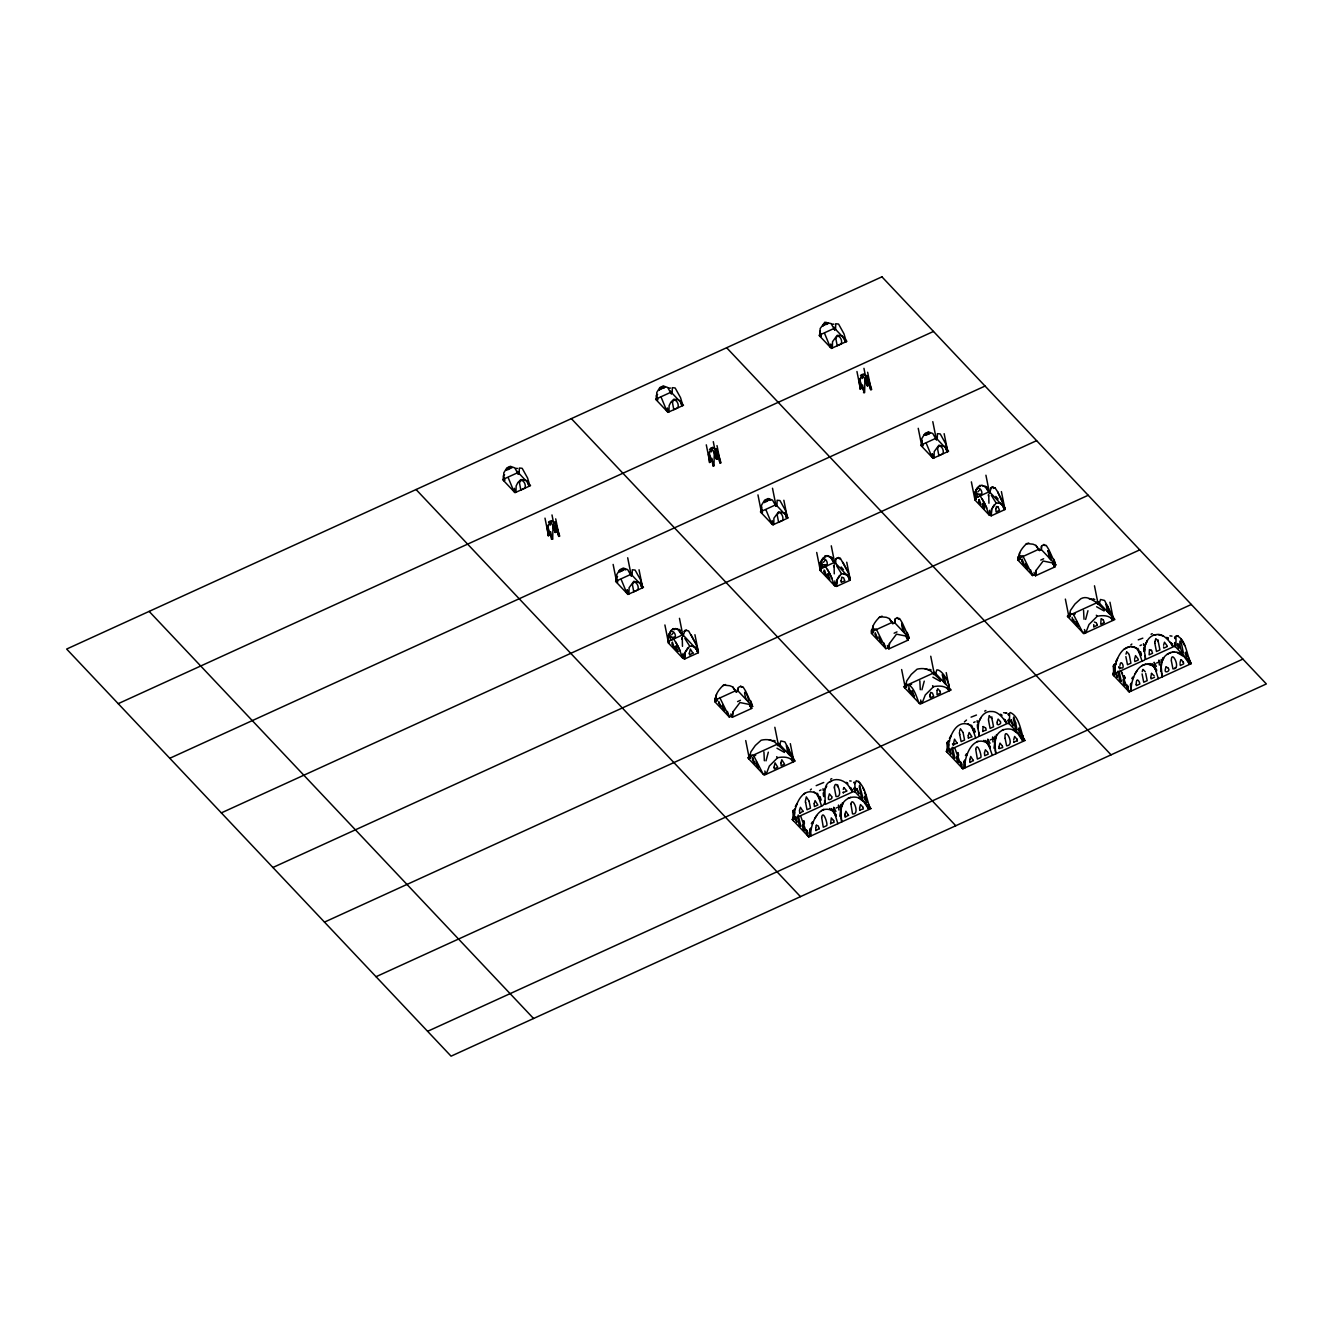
<?xml version="1.0" encoding="UTF-8"?>
<svg xmlns="http://www.w3.org/2000/svg" width="1333" height="1333" viewBox="0 0 1333 1333"><rect width="100%" height="100%" fill="white"/><g stroke="black" fill="none" stroke-linecap="round" stroke-linejoin="round"><path stroke-width="1.5" d="M732.317 717.287L732.917 711.889L739.965 702.541L749.246 704.424L751.729 708.423L732.317 717.287L731.284 716.188L729.334 717.071L714.905 701.791L715.021 698.309L716.321 697.292M885.895 648.688L871.465 633.392L871.582 629.926L872.865 628.893L876.314 629.159L885.895 648.688L887.845 647.805L888.878 648.888L908.29 640.04L905.79 636.041L896.509 634.158L889.478 643.489L888.878 648.888M1032.542 575.556L1018.095 560.277L1018.229 556.794L1019.512 555.778L1022.944 556.028L1032.542 575.556L1034.475 574.673L1035.508 575.773L1054.92 566.908L1052.437 562.909L1043.156 561.026L1036.108 570.374L1035.508 575.773M684.812 658.902L685.145 652.387L689.678 646.138L694.026 646.455L697.542 650.737L698.392 652.703L684.812 658.902L682.813 658.269L668.366 642.973L669.349 642.523L668.316 641.44L668.633 634.908L671.199 630.459L673.165 628.659L677.547 628.993L682.929 636.324L685.079 630.276L688.594 630.926L695.959 644.089L698.342 651.171L697.376 651.62L695.859 647.555M836.624 586.403L836.957 579.872L841.49 573.64L847.555 575.04L850.221 580.205L836.624 586.403L834.625 585.754L820.195 570.474L821.161 570.024L820.128 568.941L820.462 562.409L824.994 556.161C831.475 553.278 831.925 563.192 835.724 563.376L835.774 558.877L838.44 557.561L840.407 558.427L847.771 571.59L850.154 578.672L849.188 579.105L847.688 575.056M991.285 515.804L989.286 515.155L974.84 499.858L975.806 499.425L974.856 493.843L976.123 489.494L979.638 485.545L981.954 485.395L985.704 486.962L989.403 493.21L991.552 487.162L995.051 487.828L997.601 491.727L1004.815 508.056L1003.832 508.506L1002.333 504.457L1000.5 503.341L996.151 503.024L991.602 509.273L991.285 515.804L1004.865 509.589L1002.199 504.424L998.45 502.858M763.926 751.862L764.359 760.76M919.837 680.83L920.287 689.711M1083.562 610.397L1084.012 619.278M802.566 825.51L802.949 828.626L804.782 830.592L802.816 824.394L802.583 825.294M854.503 787.486L855.403 792.219L854.87 784.52L856.253 780.655C865.55 784.787 866.333 799.167 870.049 807.731M875.281 633.275L875.298 634.458M956.661 757.394L957.044 760.51L958.877 762.459L956.911 756.278L956.677 757.177M946.863 750.329L946.347 751.362L962.843 768.841L1024.96 740.481L1009.498 724.102L1008.598 719.353M1018.795 730.034L1019.012 727.935L1020.961 733.95M1021.911 560.976L1022.078 559.393M1113.222 673.448L1112.705 674.498L1129.201 691.96L1191.319 663.601L1175.856 647.221L1174.956 642.489M1181.555 644.022L1183.437 653.087C1179.488 651.987 1178.789 634.191 1181.438 643.622M912.055 692.177L912.222 690.727M1072.165 617.396L1072.498 620.345M869.949 807.548L870.866 808.598L810.314 836.258L810.131 828.959L810.314 836.258L808.764 836.957L792.252 819.495L792.768 818.445M856.886 788.919L856.902 789.819M964.442 764.742L964.409 768.125L964.226 760.843L964.792 767.958C964.159 756.694 972.39 734.95 986.77 742.781L990.219 747.963L985.754 740.465M1130.801 687.878L1130.751 691.26L1130.584 683.962L1131.15 691.077C1130.517 679.83 1138.749 658.085 1153.112 665.9L1156.561 671.099L1152.112 663.584M1177.322 644.189C1178.605 640.606 1180.338 654.62 1177.389 645.189M752.628 706.44L738.199 691.144L738.315 687.678L739.598 686.662L743.031 686.912L745.647 691.111L752.628 706.44L750.696 707.323L750.046 705.157M909.189 638.057L894.76 622.761L894.876 619.295L896.143 618.279L899.592 618.529L902.208 622.728L909.189 638.057L907.256 638.94L906.607 636.774M1055.836 564.925L1041.39 549.629L1041.506 546.163L1042.789 545.147L1046.238 545.397L1048.838 549.596L1055.836 564.925L1053.886 565.809L1053.237 563.642M870.866 808.598L855.203 792.002C850.621 792.352 849.788 785.204 845.272 782.538C841.523 779.705 835.841 778.455 831.592 780.871C818.945 785.387 829.892 802.516 821.761 806.015L792.252 819.495M842.439 802.683L840.74 811.63L841.756 821.894L841.056 818.029M1023.277 737.466L1022.194 734.816L1023.927 739.382C1020.528 730.767 1019.512 716.621 1010.347 712.538L1009.564 713.172C1010.064 738.015 1004.332 711.039 991.735 711.522C983.971 710.622 978.439 719.087 978.339 726.035C976.406 729.601 982.154 736.216 977.022 737.366L946.347 751.362M996.534 734.566L994.835 743.497L995.851 753.778L995.151 749.912M1191.319 663.601C1186.32 655.319 1186.57 639.957 1176.706 635.658L1175.923 636.308C1176.856 662.184 1169.591 631.559 1156.194 634.641C1147.88 635.441 1143.847 645.289 1144.597 652.737C1145.314 656.519 1146.88 660.368 1142.048 661.101L1112.705 674.498M1162.893 657.686L1161.193 666.633L1162.209 676.897L1161.493 673.032M1041.373 548.563L1041.506 546.163M738.182 690.077L738.315 687.678M894.743 621.695L894.876 619.295M668.316 639.107L668.633 634.908L671.199 630.459M820.128 566.608L820.462 562.409L823.011 557.96M974.79 495.993L975.106 491.794L977.672 487.361M684.795 656.552L685.145 652.387L687.678 647.921M836.607 584.054L836.957 579.872L839.507 575.423M991.269 513.438L991.602 509.273L994.151 504.824M714.905 700.708L715.021 698.309M794.885 808.931L792.935 811.164L793.285 820.578L793.085 817.962M871.465 632.325L871.582 629.926M949.696 741.015L948.246 740.898L947.03 743.031L947.38 752.462L947.18 749.829M1018.095 559.194L1018.229 556.794M1113.821 664.667L1116.054 664.151L1114.605 664.034L1113.388 666.167L1113.738 675.581L1113.522 672.965M808.764 836.957L808.831 835.458M962.843 768.841L962.926 767.341M1129.201 691.96L1129.268 690.461M821.128 566.392L820.845 570.174L820.795 568.391M975.789 495.793L975.489 499.558L975.439 497.776M709.456 449.571L711.322 447.805M794.635 812.563L794.201 818.595C793.568 807.348 801.799 785.604 816.163 793.435L820.711 800.55L817.462 793.318M948.729 744.431L948.296 750.479C947.646 739.215 955.894 717.487 970.257 725.319L974.806 732.434L971.557 725.202M1115.088 667.566L1114.638 673.598C1114.005 662.351 1122.253 640.606 1136.616 648.438L1141.165 655.553L1137.899 648.338M988.503 719.087L989.353 715.654M814.163 803.799L814.413 806.548L817.862 804.999L815.08 800.6L814.18 803.632M821.661 817.562L823.277 827.21L826.727 825.66C828.076 824.061 822.961 809.198 821.661 817.396M859.618 807.748L859.585 808.731M959.477 732.167L959.477 733.117M968.258 735.683L968.241 736.649M975.739 749.446L977.372 759.077L980.821 757.527C982.004 755.894 977.222 741.148 975.756 749.279M984.47 752.978L984.72 755.728L988.17 754.178L987.67 752.329M997.201 722.719L997.301 721.67M1013.697 739.848L1014.613 736.449L1017.029 739.282M1134.583 659.268L1135.516 655.603L1138.099 658.969M930.034 694.876L929.984 696.026M799.5 810.347L799.683 813.13M815.713 827.66L815.896 830.442M828.443 797.451L829.409 793.868L831.759 796.717M834.441 786.67L834.408 788.02M844.955 814.313L844.905 815.646M850.921 804.049L852.52 813.88C860.601 815.263 852.487 795.484 850.954 803.899M969.807 759.527L969.857 761.776M995.851 508.989L996.068 511.922L999.5 510.322L998.034 506.907M999.017 746.713L999.983 743.131L1002.333 745.98M1093.743 624.61L1093.81 626.693M1119.937 665.517C1120.936 656.819 1126.585 671.649 1119.953 667.25M1154.878 641.856L1154.861 643.206M1165.425 669.166C1163.442 673.931 1171.09 671.532 1168.341 668.316M714.905 701.791L716.837 700.908C713.505 695.559 719.653 688.778 723.452 685.079L729.851 685.729L732.75 686.962L736.249 692.044L738.199 691.144M871.465 633.392L873.398 632.509C870.066 627.176 876.214 620.395 880.013 616.679L886.412 617.329L889.311 618.579L892.81 623.644L894.76 622.761M1018.095 560.277L1020.045 559.377C1016.696 554.045 1022.861 547.263 1026.66 543.547L1033.042 544.197L1035.941 545.447L1039.457 550.512L1041.39 549.629M859.435 785.704L859.418 787.12M672.215 642.623L672.199 644.039M722.336 705.457L722.703 708.789L724.535 710.739L722.353 705.224M824.044 570.107L824.027 571.624M827.643 573.94L827.993 577.472L829.826 579.438L828.193 574.04M982.304 503.341L982.638 506.873L984.47 508.823M1025.56 563.742L1025.744 566.558M1013.53 717.587L1013.513 719.004M715.938 698.242L716.421 694.426M872.498 629.859L872.982 626.027M1019.145 556.727L1019.628 552.912M682.463 646.355L682.263 637.641M732.434 715.704L732.917 711.889M834.275 573.84L834.091 565.125M888.978 647.305L889.478 643.489M988.936 503.241L988.736 494.526M1035.624 574.173L1036.108 570.374M750.612 755.978L750.662 757.91L748.713 758.794L748.996 755.911L751.012 754.861M906.523 684.929L906.573 686.878L904.64 687.761L905.823 684.046C913.805 685.012 916.121 696.376 919.07 703.041L921.02 702.158L922.036 703.257L925.269 694.96L933.55 686.662C938.799 685.595 946.213 685.495 949.213 690.844L947.446 687.778M1070.249 614.513L1070.299 616.446L1068.35 617.329L1068.633 614.446L1070.649 613.38M859.635 807.581L860.518 804.565L862.751 806.932M1180.072 662.584L1180.771 660.018M824.244 794.151L823.944 796.651L824.144 789.952M840.74 811.63L840.24 816.646L840.773 804.416M978.339 726.035L978.039 728.518L978.239 721.836M994.835 743.497L994.335 748.529L994.868 736.299M1144.697 649.154L1144.38 651.654L1144.597 644.955M1161.193 666.633L1160.676 671.649L1161.226 659.435M837.524 786.57L837.791 785.004M991.619 718.437L991.885 716.871M1157.96 641.573L1158.227 640.007M668.433 638.457L668.366 642.973M820.262 565.958L820.195 570.474M974.906 495.359L974.84 499.858M968.275 735.516L969.174 732.484L971.957 736.866L968.391 737.915M984.487 752.812L985.387 749.779L987.603 752.162M1163.592 645.205L1164.475 642.206L1167.158 645.872M930.051 694.726L930.634 692.543M799.533 810.197L800.433 807.298L803.116 811.53M815.746 827.51L816.313 825.327M834.475 786.52C836.008 778.022 844.272 797.9 836.024 796.501L834.391 787.653M844.972 814.146L845.888 811.247L848.571 815.479M995.918 508.589L996.318 507.04M969.841 759.377L970.741 756.461L973.423 760.71M1154.895 641.69L1155.811 638.607L1157.944 640.89M1165.459 668.916L1165.942 667.166M766.008 760.86L768.325 752.179M921.936 689.827L924.252 681.13M1085.645 619.395L1087.961 610.714M1025.56 563.709L1027.16 566.792M1125.102 684.912L1123.252 679.413L1123.402 683.629L1125.219 685.595M718.754 701.391L720.92 706.907L718.737 702.941M875.314 633.008L877.481 638.524L875.298 634.558M550.629 521.736L550.312 525.135M711.922 448.438L711.605 451.854M862.568 375.106L862.268 378.522M856.936 788.47L859.069 793.918L856.919 790.019M948.963 748.513L948.879 750.062M843.272 789.436L843.839 787.636M959.627 731.017L960.41 728.751L963.076 732.45M997.367 721.303L998.117 719.07L1000.433 721.603M1125.985 654.136L1126.602 652.254M1142.231 671.632L1142.681 670.099M937.049 690.577L937.032 694.693L940.465 693.093L939.915 691.077M1136.499 681.096L1136.133 684.196M792.902 811.697L793.052 810.397M946.997 743.581L947.146 742.281M1113.355 666.7L1113.488 665.4M810.164 830.592L810.897 827.96M964.259 762.476L964.975 759.843M1130.617 685.595L1131.334 682.963M831.659 808.581L836.124 816.096L832.675 810.897C818.312 803.099 810.064 824.81 810.697 836.074L810.347 832.875M1149.513 649.604L1151.495 650.354M1151.579 673.265L1150.812 677.081M937.149 690.194L937.749 688.694L939.865 690.977M1101.075 619.178L1100.758 624.277L1104.191 622.678M841.74 577.439L841.156 580.921M983.104 726.652L982.738 731.584M1136.699 680.513C1137.716 678.497 1139.865 682.463 1139.815 683.996L1136.366 685.595L1136.166 684.545M1149.446 649.788L1149.129 654.87L1152.562 653.27L1151.512 650.371M1171.374 660.951L1172.957 668.883C1182.004 669.449 1171.19 648.521 1171.34 660.585M983.154 726.485L985.62 728.018M1166.042 666.867L1168.175 668.016M672.365 642.073L674.398 648.105L672.215 644.139M752.678 757.994L752.545 759.86M879.014 636.424L880.746 640.756M859.585 785.154L862.984 798.084L861.151 796.134L859.435 787.22M864.784 798.884L866.9 802.233L864.917 796.051L864.767 798.717M1013.68 717.037L1015.679 722.919M1187.22 656.552C1185.987 648.021 1183.454 654.286 1187.253 656.719M756.311 761.776L756.161 763.692M843.889 787.536L846.722 790.869M795.968 806.332L796.667 804.699M950.062 738.215L950.762 736.582M1116.421 661.335L1117.104 659.702M989.303 715.854L991.819 718.337M1151.462 673.532L1154.145 675.764M1180.655 660.285L1181.505 659.902L1183.387 662.418M841.806 577.256L843.606 577.756L844.855 580.921L841.34 582.188M816.363 825.21L818.112 825.827L819.328 828.826M996.501 506.54L997.834 506.707M930.684 692.427L932.417 693.043L933.683 696.209L930.251 697.809L929.984 696.209M1094.393 622.011L1096.326 622.861M1101.308 618.629L1103.324 620.045M812.414 823.744L813.163 822.178M966.508 755.628L967.258 754.061M1132.85 678.747L1133.617 677.181M843.322 803.166L841.423 806.898C843.722 797.284 855.986 793.801 862.951 800.666M995.501 738.782C997.817 729.151 1010.081 725.669 1017.046 732.533M1163.776 658.169L1161.859 661.918C1164.176 652.287 1176.439 648.804 1183.387 655.669M1147.28 640.706L1145.364 644.439L1147.213 641.09M548.529 533.367L548.263 535.766L547.163 527.651L548.23 524.869M709.822 460.085L709.556 462.484L708.456 454.37L709.523 451.587M860.485 386.753L860.218 389.136L859.102 381.021L860.168 378.255M824.91 789.436L826.76 786.087M979.005 721.32L980.855 717.97M797.151 803.432L795.301 806.648M951.245 735.316L949.396 738.532M1117.604 658.435L1115.754 661.651M811.33 823.627L812.247 822.111M965.425 755.511L966.342 753.995M1131.784 678.63L1132.7 677.114M549.679 521.703L547.93 527.501L549.046 535.416M710.972 448.405L709.223 454.22L710.339 462.134M861.635 375.073L859.885 380.888L861.001 388.786M814.696 818.662L816.729 815.529M1135.133 673.665L1137.182 670.549M820.262 330.817L820.028 336.416L821.011 335.966L820.578 333.233M761.643 507.306L761.426 512.905L762.393 512.455L761.976 509.739M921.936 440.723L921.72 446.322L922.686 445.872L922.269 443.139M819.578 790.602L821.028 789.936M836.091 808.065L837.524 807.398M973.673 722.469L975.123 721.819M990.186 739.948L991.619 739.282M1140.032 645.605L1141.481 644.939M1156.527 663.068L1157.977 662.401M671.615 634.858L673.065 633.025M823.427 562.359L824.877 560.51M978.072 491.744L979.538 489.911M830.609 779.255L831.775 778.622M984.704 711.122L985.87 710.506M1151.062 634.258L1152.212 633.642M683.962 631.375L686.628 630.059M835.774 558.877L838.44 557.561M990.436 488.278L993.102 486.945M722.686 685.845L725.552 684.529M879.23 617.446L882.113 616.146M1025.877 544.331L1028.759 543.014M773.723 740.432L775.156 740.965M929.634 669.399L931.084 669.932M1093.36 598.967L1094.81 599.5M558.244 534.05L558.56 536.066L559.743 536.149L555.378 522.453L556.028 532.217C552.678 531.484 554.245 523.053 549.429 522.053M719.537 460.768L719.853 462.784L721.036 462.868L716.671 449.171L717.321 458.935C713.971 458.202 715.538 449.771 710.722 448.754M870.199 387.42L870.516 389.453L871.699 389.536L867.333 375.839L867.983 385.604C864.634 384.87 866.2 376.439 861.385 375.423M810.314 790.002L811.414 789.036M964.409 721.886L966.508 720.037M1130.767 645.005L1131.867 644.039M551.146 520.586L552.212 521.003M712.439 447.305L713.505 447.721M863.101 373.956L864.167 374.373M1123.986 649.338L1129.518 646.538M803.532 794.335L804.965 793.152M1175.923 636.308L1178.155 635.774M981.105 494.06L976.073 494.226L977.606 494.026M674.631 637.174L669.599 637.341L671.132 637.124M826.46 564.675L821.428 564.825L822.944 564.625M791.535 758.81L792.269 760.793L794.218 759.91L784.904 741.898L780.871 740.948L779.772 744.614L777.839 745.514C774.506 739.782 767.191 738.715 761.143 740.248L755.328 745.48L750.846 751.862L749.629 756.827L750.662 757.91M948.18 689.761C952.462 686.862 942.231 668.949 936.799 669.916L935.683 673.582L933.75 674.465C930.434 668.733 923.102 667.666 917.071 669.199L911.239 674.431L906.773 680.813L905.54 685.779L906.573 686.878M1111.172 617.346L1111.905 619.328L1113.855 618.445L1104.54 600.433L1100.508 599.483L1099.408 603.149C1094.393 602.983 1088.345 594.518 1080.78 598.784L1074.965 604.016L1070.482 610.397L1069.266 615.363L1070.299 616.446M792.269 760.793L793.302 761.893C790.302 756.527 782.888 756.644 777.639 757.711L769.358 766.008L766.125 774.29L764.809 771.007M1111.905 619.328L1112.938 620.428C1109.939 615.063 1102.524 615.179 1097.276 616.246L1088.994 624.527L1085.762 632.825L1084.445 629.543M679.014 629.326L680.83 630.642M830.826 556.827L832.642 558.144M985.487 486.228L987.303 487.545M1167.075 654.403L1171.09 652.304M830.126 781.938L831.592 780.871M821.461 810.631L823.961 809.364L822.678 809.847M1141.914 665.634L1146.013 664.017M737.566 701.608L740.448 700.292M894.126 633.208L896.992 631.892M1040.756 560.077L1043.639 558.777M755.711 755.244L753.878 756.061L752.329 755.128M911.622 684.212L909.789 685.012M1075.348 613.78L1073.515 614.596L1071.982 613.663M840.407 558.427L839.373 558.944M995.051 487.828L993.468 488.428M849.338 797.667L848.105 798.334L850.637 797.301M1002.199 730.217L1003.432 729.501M971.074 717.154L976.472 715.038M823.744 782.488L816.179 785.654M828.426 797.9C827.293 801.366 833.025 798.984 831.875 797.051M982.654 731.234L986.203 730.151L985.67 728.118M1174.69 668.083L1176.006 667.483M821.611 806.082L818.445 796.801M975.689 737.965L972.54 728.684M815.929 830.592L819.278 828.476M970.024 762.459L973.373 760.343M799.717 813.28L803.066 811.164M992.352 755.378L989.053 746.147M657.186 397.151L657.602 399.883L656.636 400.333L656.303 395.518L657.586 394.401M657.602 399.883L656.569 398.8L656.752 392.485L659.835 387.57L663.351 385.953L667.7 387.503L671.199 393.685L672.165 393.235L672.315 387.67L675.148 387.97L680.53 397.651L682.479 404.166L681.513 404.599L680.813 401.783M511.106 467.666L511.989 467.8L511.056 467.433M518.154 472.499L502.624 479.58L515.005 492.693L530.534 485.595L518.154 472.499L518.454 473.915L517.671 471.349M834.525 328.235L818.995 335.316L831.375 348.43L846.905 341.331L834.525 328.235L834.841 329.651L834.041 327.085M504.207 477.497L504.624 480.23L503.657 480.68L503.324 475.864L504.607 474.748M504.624 480.23L503.591 479.147L503.791 472.832L506.857 467.9L510.372 466.3L514.721 467.85L518.22 474.031L519.187 473.582L519.337 468.016L522.169 468.3L527.568 477.997L529.501 484.512L528.534 484.945L527.835 482.129M821.011 335.966L819.978 334.883L820.162 328.568L824.86 322.219L831.092 323.586L834.591 329.768L835.558 329.318L835.724 323.752L838.557 324.052L843.939 333.733L845.872 340.248L844.905 340.681L842.239 335.833L837.224 335.299L832.542 341.681L832.342 347.98L830.759 344.014M678.83 399.767L673.815 399.217L670.849 402.199L669.133 405.599L668.949 411.897L666.95 411.247L661.151 397.251M525.852 480.097L520.836 479.563L517.87 482.546L516.154 485.945L515.971 492.244L513.971 491.594L508.173 477.597M831.325 346.897L830.342 347.33L824.544 333.333M844.905 340.681L846.188 341.665M118.22 703.657L933.483 331.45M860.668 388.436L860.218 389.136M866.883 385.604L867.983 385.604M867.516 385.804L867.067 385.054M548.713 535.066L548.263 535.766M864.134 392.352L859.568 379.372M863.517 392.635L864.101 391.519M547.613 526.002L551.562 539.265L552.512 539.082M552.195 538.982L551.562 539.265M712.855 465.983C714.038 466.6 710.306 456.336 708.906 452.72M169.791 758.277L985.054 386.053M620.228 571.44L619.495 572.04L619.262 570.841L620.278 571.69M621.778 570.741L621.045 571.324L620.811 570.124L621.828 570.974M623.327 570.024L622.611 570.624L622.361 569.424L623.377 570.274M624.877 569.324L624.011 569.191L624.927 569.558M924.419 434.958L925.285 435.091L924.369 434.708M926.835 434.375L925.818 433.525L926.602 433.175L926.168 435.208L926.885 434.608M762.393 512.455L761.376 511.372L761.56 505.074L764.642 500.142L768.158 498.542L772.49 500.075L775.989 506.257L776.956 505.824L777.106 500.258L779.955 500.541L785.337 510.222L787.27 516.737L786.303 517.187L785.62 514.355M617.162 579.272L617.579 581.988L616.612 582.438L616.279 577.622L617.562 576.506M617.579 581.988L616.546 580.905L616.729 574.606L619.812 569.674L623.327 568.058L627.676 569.608L631.159 575.789L632.142 575.339L632.292 569.774L635.125 570.074L640.506 579.755L642.456 586.27L641.473 586.72L640.79 583.887M936.216 438.14L920.686 445.222L933.067 458.335L948.596 451.237L936.216 438.14L936.516 439.557L935.733 436.991M922.686 445.872L921.653 444.789L921.853 438.474L924.919 433.558L928.435 431.942L932.783 433.492L936.283 439.673L937.249 439.224L937.399 433.658L940.248 433.941L945.63 443.639L947.563 450.154L946.597 450.587L945.897 447.771M773.507 524.585L771.74 523.836L765.942 509.823M641.473 586.72L642.506 587.803L640.04 582.704L633.792 581.321L629.109 587.703L628.926 594.001L626.927 593.352L621.128 579.355M947.863 451.57L945.164 446.588L938.899 445.205L934.216 451.587L934.033 457.886L932.034 457.236L926.235 443.239M221.345 812.88L1036.624 440.656M820.128 568.941L833.725 562.726M974.79 498.325L988.37 492.127M668.316 641.44L681.896 635.224M272.915 867.483L1088.195 495.276M1019.012 558.294L1038.424 549.429M715.804 699.808L735.216 690.944M872.365 631.425L891.777 622.561M324.486 922.103L1139.748 549.879M765.092 773.207L763.159 774.09L753.878 756.061M1084.729 631.742L1082.796 632.625L1073.515 614.596M376.056 976.706L1191.319 604.482M427.61 1031.309L1242.889 659.102M1138.315 660.002L1134.866 661.551L1134.633 660.335M1167.275 646.572L1163.842 648.121L1163.592 646.905M1017.412 740.831L1013.846 741.881M1154.528 677.297L1151.079 678.847L1150.862 677.814M859.752 809.997L863.317 808.948L862.818 807.098M830.559 823.511L834.075 822.294L833.575 820.445M1142.831 638.174L1138.249 639.857M668.599 388.07L670.499 388.086M832.009 324.152L833.908 324.169M515.621 468.416L517.521 468.433M976.772 741.715L978.055 741.231M861.984 374.473L860.468 375.556M550.029 521.103L548.513 522.186M1088.961 598.667L1093.16 599.383M925.235 669.083L929.434 669.816M769.324 740.132L773.523 740.848M1153.278 635.174L1156.194 634.641M1172.707 652.087L1174.606 652.087M1005.615 713.005L1006.865 713.055L1003.582 712.722M769.458 499.875L770.674 500.308M624.627 569.408L625.86 569.841M849.688 780.905L851.17 781.071M1171.974 636.124L1169.941 635.841M1158.094 634.641L1163.159 635.891M1147.913 663.951L1153.112 665.9L1150.112 663.517M1131.4 646.488L1133.65 646.922M843.789 573.473L847.555 575.04L849.354 578.239M691.977 645.972L695.726 647.538L697.542 650.737M981.954 485.395L985.704 486.962L987.52 490.177M827.31 556.011L831.059 557.561L832.875 560.776M675.481 628.51L679.23 630.076L681.063 633.292M1176.839 652.42L1184.254 656.802L1189.769 664.317L1188.17 661.685M1096.609 606.765L1104.107 610.981M932.883 677.181L940.382 681.396M776.972 748.23L784.454 752.445M863.701 374.59L865 375.173M713.038 447.938L714.338 448.505M551.745 521.22L553.045 521.803M1043.822 544.397L1045.189 545.647M897.176 617.529L898.792 619.245M740.615 685.928L741.981 687.161M866.417 375.406L867.333 375.839M715.754 448.738L716.671 449.171M554.461 522.019L555.378 522.453M674.148 629.759L673.165 628.659M1126.752 651.887L1128.651 653.67M1143.014 669.366L1145.23 671.749M1013.313 730.184L1017.895 733.667L1023.028 741.365L1020.995 736.816L1023.411 741.198L1021.811 738.565M859.218 798.317L863.801 801.783L868.933 809.498L866.9 804.932L869.316 809.314L867.733 806.682M996.151 503.024L991.319 495.309M841.49 573.64L836.674 565.925M689.678 646.138L684.845 638.424M1097.959 603.832L1104.607 609.881M934.233 674.265L940.881 680.297M778.322 745.297L784.97 751.345M1134.433 646.922L1136.616 648.438M968.091 723.802L970.257 725.319M813.996 791.919L816.163 793.435M983.771 740.398L986.77 742.781M858.385 781.188L860.485 783.704M829.676 808.514L832.675 810.897M1097.276 616.246L1096.309 615.229M933.55 686.662L932.583 685.662M777.639 757.711L776.672 756.694M1117.404 677.281L1115.271 673.548M1013.163 725.802L1011.014 721.886M1003.832 508.506L1004.865 509.589M946.597 450.587L947.63 451.687M849.188 579.105L850.221 580.205M681.513 404.599L682.529 405.699L680.08 400.6M786.303 517.187L787.336 518.27L784.87 513.172L778.622 511.789L773.923 518.17L773.74 524.469M716.221 458.935L717.321 458.935M716.388 459.119L716.171 457.186M710.006 461.785L709.556 462.484M954.661 747.696L962.026 767.958M697.376 651.62L698.392 652.703M528.534 484.945L529.568 486.045L527.102 480.946M555.011 532.317L556.028 532.217M990.369 492.777L1004.815 508.056M1053.886 565.809L1054.92 566.908M870.832 389.803L867.933 381.638M864.634 392.635L864.95 378.589M726.635 347.73L1111.055 754.845M835.724 563.376L850.154 578.672M907.256 638.94L908.29 640.04M720.17 463.134L717.271 454.97M713.971 465.967L714.288 451.92M571.34 418.629L955.778 825.744M683.896 635.874L698.342 651.171M750.696 707.323L751.729 708.423M552.678 539.265L552.995 525.202M416.063 489.528L800.483 896.642M149.146 611.397L533.567 1018.495M1013.53 719.104L1015.246 728.018L1017.079 729.967L1015.696 723.003M1072.548 620.511L1074.315 622.128M1076.148 624.344L1077.98 626.293M826.21 575.606L824.077 571.94M914.271 696.726L912.189 693.56M1153.845 665.217L1156.711 670.132M987.503 742.081L990.352 746.997M833.408 810.197L836.258 815.13M995.801 496.393L998.15 499.025M841.14 566.992L843.489 569.641M1024.027 739.432L1024.96 740.481M1181.438 654.036L1182.238 654.97M1015.08 730.901L1015.879 731.85M860.985 799.034L861.785 799.967M980.355 486.512L979.638 485.545M825.694 557.127L824.994 556.161M1052.437 562.909L1054.236 565.675M1035.941 545.447L1037.757 548.23M905.79 636.041L907.59 638.807M889.311 618.579L891.11 621.361M749.246 704.424L751.046 707.206M732.75 686.962L734.55 689.744M1186.72 658.319L1188.086 660.318M1170.424 642.306L1172.873 647.022L1145.697 659.435L1144.98 655.569M1004.066 719.187L1006.515 723.886L979.355 736.299L978.622 732.45M849.971 787.303L852.437 792.019L825.26 804.416L824.527 800.566M979.555 494.893L984.604 503.257L989.286 515.155M824.91 565.509L829.959 573.873L834.625 585.754M673.082 638.007L678.13 646.372L682.813 658.269M1002.199 504.424L1004.016 507.623M1172.573 644.922L1171.29 642.939L1172.09 644.789M1006.215 721.803L1004.949 719.82L1005.732 721.67M852.12 789.919L850.854 787.936L851.637 789.786M952.478 743.947L953.462 745.547M1180.921 638.707L1184.637 645.522M719.753 697.542L729.334 717.071M555.978 528.268L558.96 536.516M864.5 792.835L866.067 795.618M982.121 498.792L986.903 508.056M827.46 569.408L832.259 578.672M675.648 641.906L680.43 651.171M997.601 491.727L1002.433 500.975M842.956 562.326L847.771 571.59M691.127 634.841L695.959 644.089M1103.391 620.178L1104.074 621.978M1096.692 623.461L1097.292 625.094M844.156 337.766L845.938 341.781M1122.536 673.915L1121.003 670.816L1128.168 690.877L1127.635 685.762L1128.201 688.644M862.668 787.436L864.184 790.519M800.566 815.813L807.731 835.874L807.198 830.759L807.748 833.642M1138.899 651.804L1142.048 661.101M1003.332 506.573L1004.166 508.356L1003.416 506.19M848.688 577.189L849.504 578.972L848.771 576.806M696.859 649.688L697.692 651.47L696.942 649.304M912.305 690.544L914.205 696.393M908.689 686.712L910.306 691.294M756.378 761.593L758.344 767.775L756.161 763.792M752.762 757.761L754.728 763.926L752.562 759.96M865.917 375.756L866.333 376.656M715.254 449.088L715.671 450.004M553.961 522.369L554.378 523.286M1022.144 559.21L1023.544 562.959M949.296 748.43L951.046 754.161L948.896 750.246M795.201 816.546L796.951 822.278L794.801 818.379M979.188 499.475L978.672 500.725M1190.286 662.518L1188.553 657.952L1189.619 660.601M868.749 804.915L869.832 807.515M1155.394 669.283L1158.327 678.68M834.958 814.263L837.874 823.677M1183.254 662.101L1183.554 662.918M1129.051 654.436L1129.434 655.586M1016.912 738.982L1017.379 740.665M1000.483 721.753C1002.216 724.019 996.001 726.635 997.184 722.853M833.708 820.761L831.292 817.895L830.626 823.844M988.619 489.927L989.719 493.06L989.436 491.394M833.975 560.543L835.075 563.676L834.775 561.993M682.146 633.042L683.246 636.174L682.963 634.491M1115.971 672.332L1117.371 677.131M1076.431 621.078L1076.981 622.511M982.921 503.607L983.904 506.39M979.238 499.592L980.471 503.207M824.66 570.391L826.077 574.923M1157.994 640.99L1158.46 642.489M775.439 503.591L776.223 506.157L776.006 504.807M670.649 391.019L671.432 393.568L671.199 392.235M630.626 573.123L631.409 575.673L631.176 574.34M946.363 449.221L946.83 450.487L946.463 448.988M844.672 339.315L845.155 340.582L844.772 339.082M786.07 515.821L786.537 517.071L786.17 515.588M681.28 403.233L681.746 404.499L681.38 402.999M641.256 585.354L641.723 586.603L641.356 585.12M528.301 483.579L528.768 484.845L528.401 483.346M1126.918 684.795L1128.051 687.845M960.56 761.676L961.826 767.741M806.465 829.793L807.598 832.842M1096.976 602.316L1097.476 604.032M933.25 672.732L933.75 674.465M952.429 747.246L954.961 758.327L953.128 756.361L951.512 748.263M777.339 743.781L777.839 745.514M798.184 814.963L800.866 826.443L799.05 824.494L797.417 816.379M1030.592 569.891L1031.992 573.906M883.946 643.023L885.362 647.038M727.385 711.405L728.801 715.421M1053.87 559.26L1055.269 563.276M907.24 632.392L908.639 636.408M750.679 700.775L752.079 704.79M1119.07 671.182L1121.32 681.446L1119.487 679.497L1117.837 671.215M1077.197 623.178L1077.697 624.894M1073.582 619.345L1074.081 621.061M1027.043 566.425L1027.726 569.224L1025.86 567.108M1023.427 562.593L1024.111 565.392L1021.928 561.326M983.787 506.023L984.437 508.673M1140.598 651.67L1141.415 654.653M974.24 728.551L975.056 731.534M820.145 796.667L820.978 799.65M988.22 494.893L988.569 496.193M833.558 565.492L833.925 566.792M681.746 638.007L682.096 639.307M1159.56 662.334L1158.944 660.068L1159.343 665.067M993.202 739.198L992.602 736.932L992.985 741.948M839.107 807.315L838.507 805.065L838.89 810.064M1002.449 746.313L1002.699 747.53L999.133 748.613M991.935 718.687L993.552 726.785L990.119 728.385L988.636 720.986M1012.88 724.402L1011.23 719.67L1010.997 721.703M713.638 465.617L713.205 463.667M552.345 538.915L551.912 536.949M1183.737 663.801L1180.322 665.5L1180.038 663.734M1154.661 664.467L1154.111 662.268L1156.378 666.433M988.303 741.331L987.77 739.149L990.019 743.297M959.627 734.2L961.126 741.598L964.575 740.048L963.176 733.083M843.272 792.618L846.738 791.052M834.208 809.448L833.675 807.265L835.924 811.43M805.532 802.316L807.032 809.714L810.481 808.165L809.081 801.2M1013.93 742.214L1013.746 741.348M968.474 738.265L968.291 737.382M959.71 734.533L959.493 733.3M859.835 810.331L859.602 809.098M843.356 792.952L843.172 792.085M805.615 802.666L805.449 801.783M1093.843 626.877L1097.326 625.26M1005.115 738.365L1006.615 745.764C1015.963 745.664 1003.916 724.735 1005.065 738.182M953.695 744.664L957.161 743.048M841.256 581.838L841.156 580.571M880.796 640.956L881.096 642.356L878.88 637.924M677.88 651.254L676.031 645.755L675.898 648.604M1077.78 625.26L1077.964 626.143M932.434 453.92L933 456.802M910.356 691.477L910.589 692.56M772.157 520.503L772.707 523.386M667.35 407.931L667.916 410.814M627.326 590.036L627.893 592.918M514.371 488.278L514.938 491.161M1012.93 724.585L1013.13 725.635M932.417 455.403L932.767 456.902L932.7 455.469M830.742 345.497L831.076 346.997L831.009 345.564M772.14 521.986L772.474 523.502L772.407 522.053M667.333 409.414L667.683 410.914L667.616 409.481M627.31 591.519L627.643 593.018L627.593 591.585M514.355 489.761L514.705 491.26L514.638 489.828M1039.024 548.596L1039.457 550.512M892.394 621.711L892.81 623.644M735.833 690.111L736.249 692.044M1174.94 644.922L1174.54 643.106L1174.956 645.055M989.436 512.588L989.936 514.855L989.503 510.306M1008.581 721.803L1008.181 719.987L1008.598 721.936M834.775 583.188L835.274 585.47L834.841 580.921M682.963 655.686L683.462 657.969L683.029 653.42M989.836 512.738L990.252 514.705M978.872 502.324L980.805 504.657M835.174 583.354L835.608 585.32M683.362 655.853L683.779 657.819M1076.114 624.177L1075.764 621.745M1158.544 643.023L1159.91 649.921L1156.477 651.504L1154.895 643.572M1109.956 602.199L1113.388 619.428M1094.476 585.804L1097.925 603.049M1065.367 599.1L1068.816 616.346M1001.4 491.594L1004.849 508.839M985.92 475.214L989.369 492.46M971.374 481.863L974.806 499.092M944.147 433.675L947.596 450.921M932.8 421.661L936.249 438.907M932.267 453.737L933.033 457.569M918.237 428.31L921.686 445.555M946.23 672.615L949.296 687.945M930.751 656.236L934.2 673.482M867.65 372.257L871.099 389.486M863.951 368.325L867.383 385.554M862.584 385.02L864.117 392.685M856.952 371.507L860.402 388.753M904.807 633.408L901.691 623.494L902.741 631.209M901.641 669.533L905.09 686.762M846.738 562.209L850.187 579.438M831.275 545.814L834.725 563.059M816.712 552.462L820.162 569.708M783.854 500.258L787.303 517.504M772.507 488.245L775.956 505.49M757.96 494.893L761.393 512.139M790.319 743.664L793.368 758.977M774.84 727.285L778.289 744.514M717.004 445.589L720.437 462.834M713.288 441.656L716.721 458.902M711.922 458.352L713.455 466.017M706.29 444.839L709.739 462.084M748.246 701.791C749.346 696.043 741.431 684.579 746.18 699.592M745.73 740.565L749.163 757.811M694.926 634.708L698.375 651.937M679.463 618.329L682.896 635.558M683.046 654.753L683.812 658.585M664.9 624.96L668.333 642.206M639.04 569.791L642.489 587.037M627.693 557.777L631.142 575.023M627.16 589.852L627.926 593.685M613.13 564.426L616.579 581.671M555.711 518.87L559.144 536.116M551.995 514.938L555.428 532.184M550.629 531.634L552.162 539.298M544.997 518.137L548.446 535.366M826.56 323.036L826.027 324.602L826.477 322.553L825.744 323.153M825.01 323.752L824.477 325.302L824.91 323.269L824.194 323.852M663.168 386.953L662.634 388.52L663.068 386.47L662.334 387.07M661.618 387.67L661.068 389.219L661.518 387.187L660.785 387.786M961.693 764.709L961.293 762.643L961.843 765.525M1020.895 733.6L1019.162 732.15L1018.779 729.684M910.622 692.743L908.473 688.911M677.914 651.437L675.931 648.771M921.02 702.158L920.72 699.975M1034.058 572.39L1034.475 574.673M989.086 491.494L989.403 493.21M887.428 645.522L887.845 647.805M834.441 562.109L834.741 563.826M730.867 713.921L731.284 716.188M682.613 634.608L682.929 636.324M978.822 501.991L978.689 501.025M936.033 438.29L936.283 439.673M834.358 328.385L834.591 329.768M775.756 504.89L775.989 506.257M670.949 392.302L671.199 393.685M630.926 574.406L631.159 575.789M517.97 472.648L518.22 474.031M1145.73 673.415L1147.18 680.663L1143.731 682.213L1142.081 673.915M1129.518 656.119L1130.917 663.168L1127.485 664.717L1125.868 656.619M809.081 801.116L806.315 796.884L805.382 801.233M848.521 815.13L845.155 817.246L844.905 815.279M692.943 652.903L689.594 655.02L689.328 653.07M957.211 743.397L954.528 739.165L953.562 743.564M693.01 653.27L690.311 649.021L689.344 653.437M555.111 531.667L555.261 532.583M761.959 511.222L762.159 512.572L762.093 511.122M657.169 398.65L657.369 400L657.286 398.55M504.191 478.98L504.391 480.347L504.307 478.897M922.253 444.622L922.453 445.988L922.386 444.539M617.146 580.755L617.329 582.104L617.262 580.655M975.589 497.659L975.806 499.425M820.928 568.275L821.161 570.024M669.349 642.523L668.983 640.89M999.1 748.43L999 747.163M988.586 720.803L988.486 719.537M953.645 744.481L953.545 743.197M912.155 693.377L912.055 692.294M1113.355 672.349L1113.738 675.581M946.997 749.213L947.38 752.462M792.902 817.329L793.285 820.578M1143.481 643.689L1143.664 645.489M977.122 720.57L977.306 722.369M823.028 788.686L823.211 790.486M1019.845 557.344L1020.045 559.377M873.215 630.476L873.398 632.509M716.654 698.859L716.837 700.908M1143.681 647.905L1143.914 650.971M977.322 724.769L977.556 727.835M823.227 792.902L823.461 795.968M774.073 767.075L775.04 762.843L777.756 767.258L774.323 768.841L774.073 767.258M793.851 816.529L793.801 818.779L794.268 813.763L793.851 816.529M947.946 748.396L947.896 750.662L948.363 745.647L947.946 748.396M1114.288 671.532L1114.255 673.782L1114.721 668.766L1114.288 671.532M786.42 745.88L787.836 753.162L789.902 755.344L788.353 747.913L786.42 745.88M942.348 674.831L943.747 682.113L945.813 684.312L944.264 676.881L942.348 674.831M1106.057 604.416L1107.473 611.68L1109.539 613.88L1108.04 606.615L1106.057 604.416M1047.971 550.796L1049.388 558.077L1051.437 560.277L1049.904 552.845L1047.971 550.796M780.888 762.976L781.121 765.742L784.554 764.142L781.821 759.743L780.888 762.976M669.733 633.425L670.999 640.19L674.881 638.39C677.214 634.275 671.599 627.843 669.733 633.425M821.545 560.926L822.828 567.675L826.693 565.892C829.159 561.793 823.394 555.344 821.545 560.926M976.206 490.327L977.472 497.076L981.355 495.293C983.704 491.211 978.072 484.745 976.206 490.327M519.437 482.729L520.82 489.994L524.702 488.211C527.168 484.329 521.37 476.647 519.437 482.729M632.392 584.487L633.775 591.752L637.657 589.986C640.04 586.12 634.325 578.422 632.392 584.487M672.415 402.383L673.798 409.648L677.681 407.865C680.063 403.949 674.365 396.318 672.415 402.383M777.206 514.955L778.589 522.219L782.471 520.453C784.52 516.821 779.455 508.906 777.239 514.805M835.824 338.465L837.191 345.73L841.073 343.947C843.439 340.082 837.757 332.4 835.824 338.465M937.499 448.371L938.882 455.636L942.764 453.853C945.014 449.921 939.482 442.306 937.499 448.371M881.929 276.831L66.65 649.054L451.071 1056.169L1266.35 683.946L881.929 276.831M660.052 388.37L659.518 389.936L660.052 388.37M664.817 386.737L664.184 387.803L664.817 386.737M671.132 392.152L655.603 399.233L667.983 412.347L683.512 405.249L671.132 392.152M508.539 467.533L508.106 469.566L508.539 467.533M510.089 466.817L509.656 468.866L510.089 466.817M507.09 468.716L506.54 470.282L507.09 468.716M823.461 324.452L822.928 326.018L823.461 324.452M828.21 322.819L827.576 323.886L828.21 322.819M766.308 499.758L765.875 501.808L766.308 499.758M767.858 499.042L767.425 501.091L767.858 499.042M764.859 500.941L764.326 502.508L764.859 500.941M769.608 499.308L768.974 500.375L769.608 499.308M928.151 432.459L927.718 434.508L928.151 432.459M929.901 432.708L929.268 433.792L929.901 432.708M775.923 504.724L760.393 511.822L772.773 524.919L788.303 517.837L775.923 504.724M631.109 574.256L615.579 581.338L627.96 594.451L643.489 587.353L631.109 574.256M778.739 743.531L747.68 757.711L764.192 775.189L795.234 761.01L778.739 743.531M934.666 672.482L903.607 686.662L920.103 704.141L951.162 689.961L934.666 672.482M1098.375 602.066L1067.316 616.246L1083.829 633.708L1114.888 619.528L1098.375 602.066M1167.858 637.791L1166.625 637.424L1168.191 638.974L1167.858 637.791M1001.516 714.671L1000.283 714.288L1001.833 715.854L1001.516 714.671M847.421 782.788L846.188 782.404L847.738 783.971L847.421 782.788M1119.82 668.683L1118.82 667.083L1119.82 668.683M1124.769 677.314L1124.119 675.648L1124.802 678.83L1124.769 677.314M958.427 754.195L957.76 752.512L958.444 755.711L958.427 754.195M804.332 822.311L803.666 820.645L804.349 823.827L804.332 822.311M1175.073 638.524L1174.606 637.257L1175.073 638.524M1008.731 715.388L1008.248 714.138L1008.731 715.388M854.636 783.521L854.153 782.254L854.636 783.521M854.486 789.919L854.086 788.103L854.503 790.052M820.761 336.083L820.561 334.733L820.761 336.083"/></g></svg>
